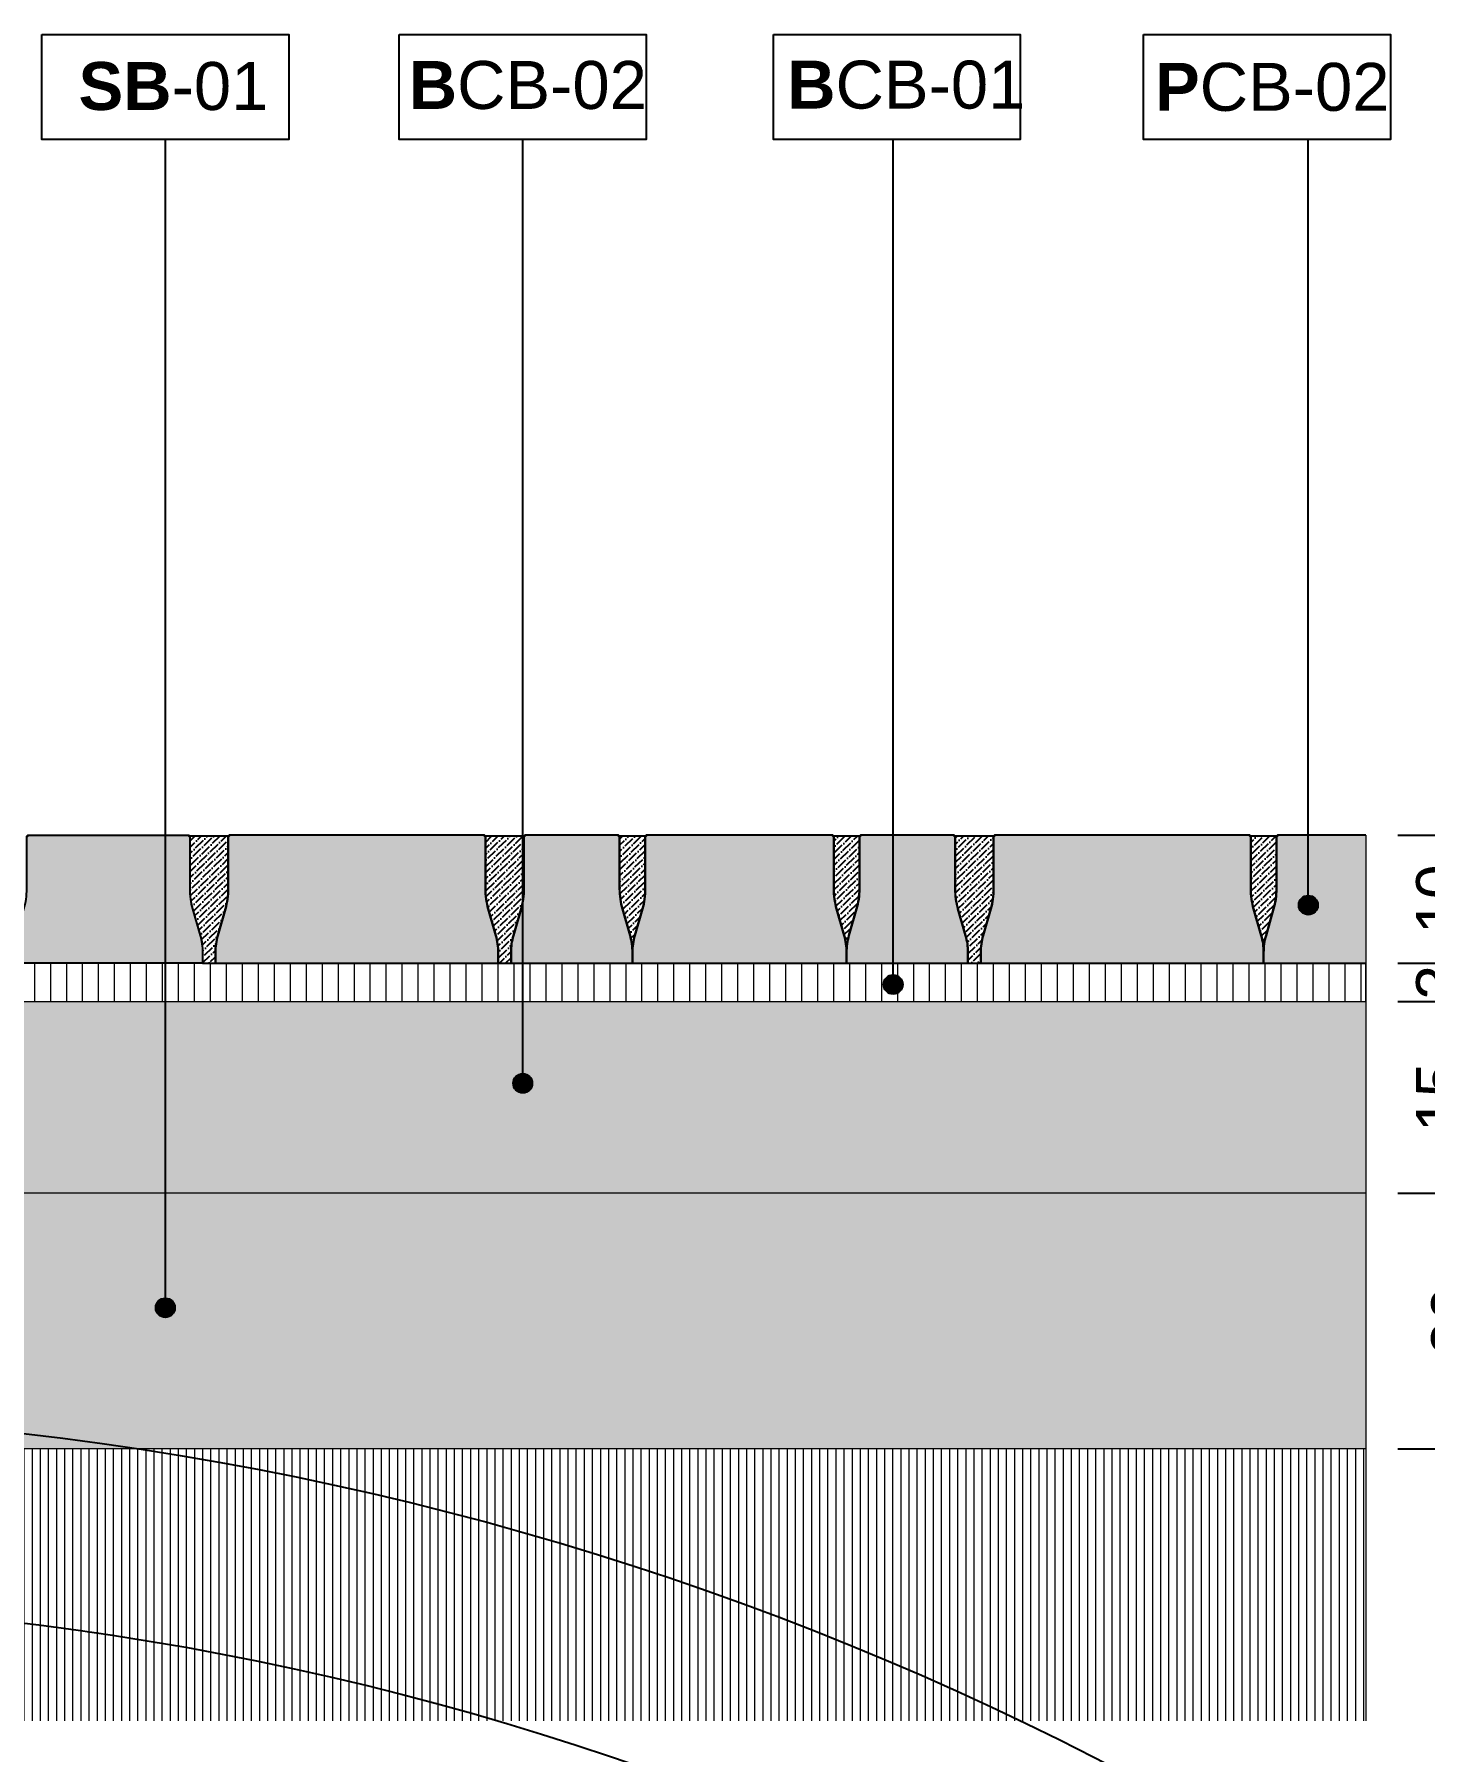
# Model space of a CAD drawing. Header units: metres. Extents: x -325 to 301, y -147 to 149.
# Drawn here: x 64.942 to 66.03, y 54.089 to 55.432 of the extents above; entities that cross this region are included whole.
import ezdxf

# ---------------------------------------------------------------- set-up
doc = ezdxf.new("R2010")
doc.units = ezdxf.units.M
doc.layers.get('Defpoints').update_dxf_attribs({"lineweight": 13})
doc.layers.add('-aux', color=50, linetype='Continuous', plot=False)
doc.layers.add('-AUX-QAD', color=5, linetype='Continuous', plot=False)
doc.layers.add('0-TX-1_25', color=7, linetype='Continuous', true_color=0x3f4f7f)
doc.layers.add('EIT_3 TR sorra', color=7, linetype='Continuous', true_color=0xd8ceb0)
for name, color, linetype, lineweight, true_color in [('03-TR-Paviment_05_Open Joint Precast Pavements', 7, 'Continuous', 5, 0xb3b3b3), ('3-TR sorra granitica', 7, 'Continuous', 0, 0xf2dac9), ('3-TR tot_u', 7, 'Continuous', 5, 0x787878)]:
    doc.layers.add(name, color=color, linetype=linetype, lineweight=lineweight, true_color=true_color)
for name, color, linetype, lineweight in [('1-CM', 7, 'Continuous', 0), ('2-L-secció', 1, 'Continuous', 0), ('3-TR Seleccionat', 44, 'Continuous', 0), ('3-TR Tot-u', 37, 'Continuous', 0)]:
    doc.layers.add(name, color=color, linetype=linetype, lineweight=lineweight)
for name, color, linetype in [('1-L- kodolé', 7, 'Continuous'), ('A-KEYPLAN_HATCH', 7, 'Continuous'), ('A_TEXT_2', 7, 'Continuous')]:
    doc.layers.add(name, color=color, linetype=linetype)
doc.styles.get("Standard").update_dxf_attribs({"font": 'arial.ttf'})
doc.dimstyles.new('ISO-25', dxfattribs={"dimtxt": 0.1, "dimasz": 0.1, "dimexe": 0.1, "dimexo": 0.1, "dimgap": 0.1, "dimtad": 1, "dimdec": 0, "dimlfac": 100, "dimzin": 9, "dimtxsty": 'Standard', "dimblk": 'OBLIQUE', "dimcen": 0.1, "dimadec": 0, "dimazin": 0, "dimtfac": 1, "dimtdec": 0, "dimtmove": 0, "dimatfit": 3, "dimldrblk": 'OBLIQUE', "dimfxl": 1, "dimarcsym": 0})

# ---------------------------------------------------------------- blocks, each defined once
blk = doc.blocks.new('hatch keyplan 2')
at = {"layer": 'A-KEYPLAN_HATCH'}
blk.add_lwpolyline([(0, 0.005476596624248486), (0.012874798693294, 0.005476596623793739), (0.012874798693294, -2.273736754432321e-13), (0, 0)], close=True, dxfattribs=at)
blk = doc.blocks.new('hatch keyplan')
at = {"layer": 'A-KEYPLAN_HATCH'}
blk.add_blockref('hatch keyplan 2', (1.430579833341536, 0.8521467901477053), dxfattribs=at)
blk = doc.blocks.new('B-CB02')
at = {"layer": 'A-KEYPLAN_HATCH'}
blk.add_blockref('hatch keyplan', (-1.430579833341536, -0.8521467901477053), dxfattribs=at)
at = {"layer": 'A_TEXT_2', "insert": (-0.0007977308478888112, 0.004087061300781514), "char_height": 0.0025, "attachment_point": 1}
blk.add_mtext_dynamic_manual_height_columns('\\pi0.00129;{\\fArial|b1|i0|c0|p34;B}CB-02', width=0.01456192034901793, gutter_width=0.015, heights=[0], dxfattribs=at)
blk = doc.blocks.new('B-CB01')
at = {"layer": 'A-KEYPLAN_HATCH'}
blk.add_blockref('hatch keyplan', (-1.430579833341536, -0.8521467901477052), dxfattribs=at)
at = {"layer": 'A_TEXT_2', "insert": (-0.0007977308478921419, 0.004105509799023688), "char_height": 0.0025, "attachment_point": 1}
blk.add_mtext_dynamic_manual_height_columns('\\pi0.00152;{\\fArial|b1|i0|c0|p34;B}CB-01', width=0.01456192034901793, gutter_width=0.015, heights=[0], dxfattribs=at)
blk = doc.blocks.new('SB-01')
at = {"layer": 'A-KEYPLAN_HATCH'}
blk.add_blockref('hatch keyplan', (-1.430579833341536, -0.8521467901477053), dxfattribs=at)
at = {"layer": 'A_TEXT_2', "insert": (-0.0007977307988561444, 0.004032374434375541), "char_height": 0.0025, "attachment_point": 1}
blk.add_mtext_dynamic_manual_height_columns('\\pi0.00271;{\\fArial|b1|i0|c0|p34;SB}-01', width=0.01456192034901793, gutter_width=0.015, heights=[0], dxfattribs=at)
blk = doc.blocks.new('POINT')
at = {"layer": '0-TX-1_25'}
h = blk.add_hatch(dxfattribs=at)
h.set_pattern_fill('ANGLE', color=256)
h.set_pattern_definition([(0, (-83.74681484067048, -12.72584030761209), (0, 6.985), [5.08, -1.905]), (90, (-83.74681484067048, -12.72584030761209), (-6.985, 4.277078946022131e-16), [5.08, -1.905])])
edge = h.paths.add_edge_path()
edge.add_arc((0, 0), 0.0075, 0, 360)
h = blk.add_hatch(color=256, dxfattribs=at)
h.dxf.hatch_style = 1
edge = h.paths.add_edge_path()
edge.add_arc((0, 0), 0.0075, 0, 360)
blk.add_circle((0, 0), 0.0075, dxfattribs=at)
blk = doc.blocks.new('PCB03')
at = {"layer": 'A-KEYPLAN_HATCH'}
blk.add_blockref('hatch keyplan', (-1.42957983326266, -0.8521467901535917), dxfattribs=at)
at = {"layer": 'A_TEXT_2', "insert": (0.0002022692309803231, 0.0039881901570753), "char_height": 0.0025, "attachment_point": 1}
blk.add_mtext_dynamic_manual_height_columns('\\pi0.00139;{\\fArial|b1|i0|c0|p34;P}CB-02', width=0.01456192034901793, gutter_width=0.015, heights=[0], dxfattribs=at)
blk = doc.blocks.new('_Oblique')
at = {"color": 0, "lineweight": -2}
blk.add_line((-0.499999999995058, -0.4999999998130015), (0.500000000028669, 0.500000000163238), dxfattribs=at)
blk = doc.blocks.new('*D1274')
at = {"layer": '0-TX-1_25', "color": 0, "lineweight": -2, "transparency": 16777216}
for p, q in [((66.00868721513069, 54.80598004678507), (66.10851113207914, 54.80598004678507)), ((66.08351113207914, 54.80598004678507), (66.08351113207914, 54.70598026470014)), ((66.00868737479178, 54.70598026470014), (66.10851113207914, 54.70598026470014))]:
    blk.add_line(p, q, dxfattribs=at)
at = {"layer": 'Defpoints', "color": 0, "transparency": 16777216}
for p in [(65.98368721513069, 54.80598004678507), (65.98368737479177, 54.70598026470014), (66.08351113207914, 54.70598026470014)]:
    blk.add_point(p, dxfattribs=at)
at = {"layer": '0-TX-1_25', "color": 0, "lineweight": -2, "transparency": 16777216, "xscale": 0.025, "yscale": 0.025, "zscale": 0.025}
for p, rotation in [((66.08351113207914, 54.80598004678507), 90), ((66.08351113207914, 54.70598026470014), 270)]:
    blk.add_blockref('_Oblique', p, dxfattribs=dict(at, rotation=rotation))
at = {"layer": '0-TX-1_25', "color": 0, "transparency": 16777216, "insert": (66.04064107750888, 54.75598015574257), "char_height": 0.035, "attachment_point": 5, "rotation": 90}
blk.add_mtext('10', dxfattribs=at)
blk = doc.blocks.new('*D1275')
at = {"layer": '0-TX-1_25', "color": 0, "lineweight": -2, "transparency": 16777216}
for p, q in [((66.08351113207868, 54.70598002294855), (66.08351113207868, 54.73098002294855)), ((66.00868721513069, 54.70598002294855), (66.10851113207869, 54.70598002294855)), ((66.08351113207868, 54.70598002294855), (66.08351113207868, 54.67598022578922)), ((66.00868721373371, 54.67598022578922), (66.10851113207869, 54.67598022578922)), ((66.08351113207868, 54.67598022578922), (66.08351113207868, 54.65098022578923))]:
    blk.add_line(p, q, dxfattribs=at)
at = {"layer": 'Defpoints', "color": 0, "transparency": 16777216}
for p in [(65.98368721513069, 54.70598002294855), (65.9836872137337, 54.67598022578922), (66.08351113207868, 54.67598022578922)]:
    blk.add_point(p, dxfattribs=at)
at = {"layer": '0-TX-1_25', "color": 0, "lineweight": -2, "transparency": 16777216, "xscale": 0.025, "yscale": 0.025, "zscale": 0.025}
for p, rotation in [((66.08351113207868, 54.70598002294855), 270), ((66.08351113207868, 54.67598022578922), 90)]:
    blk.add_blockref('_Oblique', p, dxfattribs=dict(at, rotation=rotation))
at = {"layer": '0-TX-1_25', "color": 0, "transparency": 16777216, "insert": (66.04062914026423, 54.69098012436886), "char_height": 0.035, "attachment_point": 5, "rotation": 90}
blk.add_mtext('3', dxfattribs=at)
blk = doc.blocks.new('*D1276')
at = {"layer": '0-TX-1_25', "color": 0, "lineweight": -2, "transparency": 16777216}
for p, q in [((66.00868721373371, 54.67598022578922), (66.10851113207926, 54.67598022578922)), ((66.08351113207925, 54.67598022578922), (66.08351113207925, 54.52598004192463)), ((66.00868721373371, 54.52598004192463), (66.10851113207926, 54.52598004192463))]:
    blk.add_line(p, q, dxfattribs=at)
at = {"layer": 'Defpoints', "color": 0, "transparency": 16777216}
for p in [(65.9836872137337, 54.67598022578922), (65.9836872137337, 54.52598004192463), (66.08351113207925, 54.52598004192463)]:
    blk.add_point(p, dxfattribs=at)
at = {"layer": '0-TX-1_25', "color": 0, "lineweight": -2, "transparency": 16777216, "xscale": 0.025, "yscale": 0.025, "zscale": 0.025}
for p, rotation in [((66.08351113207925, 54.67598022578922), 90), ((66.08351113207925, 54.52598004192463), 270)]:
    blk.add_blockref('_Oblique', p, dxfattribs=dict(at, rotation=rotation))
at = {"layer": '0-TX-1_25', "color": 0, "transparency": 16777216, "insert": (66.040641077509, 54.60098013385689), "char_height": 0.035, "attachment_point": 5, "rotation": 90}
blk.add_mtext('15', dxfattribs=at)
blk = doc.blocks.new('*D1277')
at = {"layer": '0-TX-1_25', "color": 0, "lineweight": -2, "transparency": 16777216}
for p, q in [((66.00868721513069, 54.52598004192463), (66.12038945220145, 54.52598004192463)), ((66.09538945220145, 54.52598004192463), (66.09538945220145, 54.32598022854542)), ((66.00866373327237, 54.32598022854542), (66.12038945220145, 54.32598022854542))]:
    blk.add_line(p, q, dxfattribs=at)
at = {"layer": 'Defpoints', "color": 0, "transparency": 16777216}
for p in [(65.98368721513069, 54.52598004192463), (65.98366373327237, 54.32598022854542), (66.09538945220145, 54.32598022854542)]:
    blk.add_point(p, dxfattribs=at)
at = {"layer": '0-TX-1_25', "color": 0, "lineweight": -2, "transparency": 16777216, "xscale": 0.025, "yscale": 0.025, "zscale": 0.025}
for p, rotation in [((66.09538945220145, 54.52598004192463), 90), ((66.09538945220145, 54.32598022854542), 270)]:
    blk.add_blockref('_Oblique', p, dxfattribs=dict(at, rotation=rotation))
at = {"layer": '0-TX-1_25', "color": 0, "transparency": 16777216, "insert": (66.05251939763119, 54.42598013523499), "char_height": 0.035, "attachment_point": 5, "rotation": 90}
blk.add_mtext('20', dxfattribs=at)

msp = doc.modelspace()

# ---------------------------------------------------------------- hatches: boundary and pattern name
at = {"layer": '03-TR-Paviment_05_Open Joint Precast Pavements'}
h = msp.add_hatch(color=256, dxfattribs=at)
h.dxf.hatch_style = 1
edge = h.paths.add_edge_path()
edge.add_line((64.92618357820425, 54.70598004537339), (64.92618357820425, 54.71417582419405))
edge.add_arc((64.97460113153856, 54.71417582176667), 0.04841755333431769, 164.0009780011229, 179.9999971275111, ccw=False)
edge.add_line((64.92805896431196, 54.72752071370075), (64.93400560377154, 54.74826044973621))
edge.add_arc((64.87907442468614, 54.76401068984313), 0.05714459291252252, 344.0009850376208, 360.0000041639036)
edge.add_line((64.93621901759866, 54.76401069399605), (64.93621901666734, 54.80513596779371))
edge.add_line((64.93621901666734, 54.80513596779371), (64.9370162241346, 54.80513596825937))
edge.add_line((64.9370162241346, 54.80513596825937), (64.93701622366893, 54.80598004546652))
edge.add_line((64.93701622366893, 54.80598004546652), (65.0628420953824, 54.80598004732916))
edge.add_line((65.0628420953824, 54.80598004732916), (65.06284209398541, 54.80513596825937))
edge.add_line((65.06284209398541, 54.80513596825937), (65.06363930005568, 54.80513597291598))
edge.add_line((65.06363930005568, 54.80513597291598), (65.06363930005568, 54.76401069632436))
edge.add_arc((65.1207838889292, 54.76401069949704), 0.05714458887351279, 180.0000031810812, 195.9990223073626)
edge.add_line((65.06585271574545, 54.7482604534615), (65.07179935473937, 54.72752071509773))
edge.add_arc((65.02525718443204, 54.71417582104121), 0.0484175568807084, 4.282019801848946e-06, 15.999023408407481, ccw=False)
edge.add_line((65.07367474131274, 54.71417582465971), (65.07367474084708, 54.70598004583905))
edge.add_line((65.07367474084708, 54.70598004583905), (64.92618357820425, 54.70598004537339))
h = msp.add_hatch(color=256, dxfattribs=at)
h.dxf.hatch_style = 1
edge = h.paths.add_edge_path()
edge.add_line((65.30498235916707, 54.70598004816735), (65.30498236009839, 54.71417582698802))
edge.add_arc((65.25656480202657, 54.71417582691591), 0.04841755807181869, 8.533618166016224e-08, 15.99901921172602)
edge.add_line((65.30310697445634, 54.7275207178917), (65.29716033406544, 54.74826045299584))
edge.add_arc((65.35209151245235, 54.7640106980731), 0.05714459361101479, 180.0000008195852, 195.9990199458679, ccw=False)
edge.add_line((65.29494691884133, 54.76401069725568), (65.29494691884133, 54.805135971519))
edge.add_line((65.29494691884133, 54.805135971519), (65.29414971370238, 54.805135971519))
edge.add_line((65.29414971370238, 54.805135971519), (65.29414971370238, 54.80598004732916))
edge.add_line((65.29414971370238, 54.80598004732916), (65.0945782643928, 54.80598004826049))
edge.add_line((65.0945782643928, 54.80598004826049), (65.0945782643928, 54.80513597105334))
edge.add_line((65.0945782643928, 54.80513597105334), (65.09378105878818, 54.80513597477863))
edge.add_line((65.09378105878818, 54.80513597477863), (65.09378105925384, 54.764010698187))
edge.add_arc((65.0366364679981, 54.76401069426691), 0.05714459125574946, -15.999015195823915, 3.930457012302213e-06, ccw=False)
edge.add_line((65.09156764542672, 54.74826045439283), (65.08562100550148, 54.72752071509773))
edge.add_arc((65.13216317296092, 54.71417582482043), 0.0484175531014875, 164.0009799617028, 179.9999990880909)
edge.add_line((65.08374561985943, 54.71417582559103), (65.08374561985943, 54.70598004723603))
edge.add_line((65.08374561985943, 54.70598004723603), (65.30498235916707, 54.70598004816735))
h = msp.add_hatch(color=256, dxfattribs=at)
h.dxf.hatch_style = 1
edge = h.paths.add_edge_path()
edge.add_line((65.40994544431555, 54.70598004909868), (65.40994544571254, 54.71417582745368))
edge.add_arc((65.36152788243754, 54.71417582642328), 0.04841756327499525, 1.219342830795449e-06, 15.99902034572975)
edge.add_line((65.40807005960482, 54.72752071975435), (65.40212341874826, 54.74826045485849))
edge.add_arc((65.45705459097371, 54.76401069569086), 0.05714458651823488, 179.9999984310458, 195.9990175573292, ccw=False)
edge.add_line((65.39991000445548, 54.76401069725568), (65.39991000398982, 54.805135971519))
edge.add_line((65.39991000398982, 54.805135971519), (65.39911279885087, 54.80513597245032))
edge.add_line((65.39911279885087, 54.80513597245032), (65.39911279978219, 54.80598004826049))
edge.add_line((65.39911279978219, 54.80598004826049), (65.3258150048739, 54.80598004872615))
edge.add_line((65.3258150048739, 54.80598004872615), (65.3258150048739, 54.80513597058768))
edge.add_line((65.3258150048739, 54.80513597058768), (65.32501779880363, 54.80513597524429))
edge.add_line((65.32501779880363, 54.80513597524429), (65.32501779973495, 54.76401069772134))
edge.add_arc((65.26787321155993, 54.76401069592369), 0.0571445881750208, -15.999017323880423, 1.8024007886197069e-06, ccw=False)
edge.add_line((65.32280438544217, 54.74826045485849), (65.31685774551693, 54.72752071556339))
edge.add_arc((65.36339991131958, 54.71417582551892), 0.0484175514447011, 164.0009796861759, 179.9999988125665)
edge.add_line((65.31498235987488, 54.71417582652236), (65.3149823608062, 54.70598004816735))
edge.add_line((65.3149823608062, 54.70598004816735), (65.40994544431555, 54.70598004909868))
h = msp.add_hatch(color=256, dxfattribs=at)
h.dxf.hatch_style = 1
edge = h.paths.add_edge_path()
edge.add_line((65.57743660651136, 54.70598004863302), (65.5774366060457, 54.71417582745368))
edge.add_arc((65.52901904678275, 54.71417583092796), 0.04841755926294423, 359.9999958886527, 375.9990150150401)
edge.add_line((65.57556122133497, 54.72752071882302), (65.56961458094406, 54.74826045392717))
edge.add_arc((65.62454575790703, 54.76401069711481), 0.05714459172141124, 179.999999391869, 195.9990185181498, ccw=False)
edge.add_line((65.56740116618562, 54.76401069772134), (65.56740116571996, 54.80513597198466))
edge.add_line((65.56740116571996, 54.80513597198466), (65.566603960581, 54.80513597245032))
edge.add_line((65.566603960581, 54.80513597245032), (65.566603960581, 54.80598004826049))
edge.add_line((65.566603960581, 54.80598004826049), (65.42077808931458, 54.80598004965747))
edge.add_line((65.42077808931458, 54.80598004965747), (65.4207780902459, 54.80513597105334))
edge.add_line((65.4207780902459, 54.80513597105334), (65.41998088464129, 54.80513597570995))
edge.add_line((65.41998088464129, 54.80513597570995), (65.41998088510695, 54.764010698187))
edge.add_arc((65.36283629646627, 54.76401069970292), 0.05714458864068208, 344.0009793537936, 359.99999848007474, ccw=False)
edge.add_line((65.41776746988285, 54.74826045532415), (65.41182083042327, 54.72752071556339))
edge.add_arc((65.4583629978827, 54.71417582528609), 0.0484175531014875, 164.0009799617028, 179.9999990880909)
edge.add_line((65.40994544478121, 54.7141758260567), (65.40994544431555, 54.70598004909868))
edge.add_line((65.40994544431555, 54.70598004909868), (65.57743660651136, 54.70598004863302))
h = msp.add_hatch(color=256, dxfattribs=at)
h.dxf.hatch_style = 1
edge = h.paths.add_edge_path()
edge.add_line((65.67239969188336, 54.70598004118244), (65.67239969188336, 54.71417582046876))
edge.add_arc((65.62398213003232, 54.71417581754875), 0.04841756185103927, 3.455446624970365e-06, 15.99902258183602)
edge.add_line((65.67052430530998, 54.72752071230376), (65.66457766538474, 54.74826044694225))
edge.add_arc((65.71950883926698, 54.76401068800745), 0.0571445881750213, 179.9999981975992, 195.9990173238804, ccw=False)
edge.add_line((65.66236425109196, 54.7640106898051), (65.6623642506263, 54.80513596499974))
edge.add_line((65.6623642506263, 54.80513596499974), (65.66156704548735, 54.80513596639673))
edge.add_line((65.66156704548735, 54.80513596639673), (65.661567045953, 54.80598004127557))
edge.add_line((65.661567045953, 54.80598004127557), (65.58826925151038, 54.80598004174123))
edge.add_line((65.58826925151038, 54.80598004174123), (65.58826925151038, 54.80513596453408))
edge.add_line((65.58826925151038, 54.80513596453408), (65.58747204590577, 54.80513596732805))
edge.add_line((65.58747204590577, 54.80513596732805), (65.58747204544011, 54.76401069166774))
edge.add_arc((65.53032745229476, 54.76401068917161), 0.05714459314535252, -15.99901662354199, 2.502740585441643e-06, ccw=False)
edge.add_line((65.58525863114733, 54.74826044740791), (65.57931199122208, 54.72752070857847))
edge.add_arc((65.62585416246074, 54.71417582114907), 0.04841755594938513, 164.0009844339112, 180.0000035602989)
edge.add_line((65.57743660651136, 54.71417581814045), (65.57743660651136, 54.70598004071677))
edge.add_line((65.57743660651136, 54.70598004071677), (65.67239969188336, 54.70598004118244))
h = msp.add_hatch(color=256, dxfattribs=at)
h.dxf.hatch_style = 1
edge = h.paths.add_edge_path()
edge.add_line((65.90363643050182, 54.70598003140355), (65.9036364318988, 54.71417581022421))
edge.add_arc((65.85521887382698, 54.7141758101521), 0.04841755807181869, 8.533618166016224e-08, 15.99901921172602)
edge.add_line((65.90176104625675, 54.72752070112789), (65.89581440540019, 54.74826043623204))
edge.add_arc((65.95074558259599, 54.7640106777629), 0.05714459148858048, 179.999997730706, 195.9990168569869, ccw=False)
edge.add_line((65.8936009911074, 54.76401068002621), (65.8936009911074, 54.80513595428953))
edge.add_line((65.8936009911074, 54.80513595428953), (65.89280378550279, 54.80513595475519))
edge.add_line((65.89280378550279, 54.80513595475519), (65.89280378550279, 54.80598003196234))
edge.add_line((65.89280378550279, 54.80598003196234), (65.6932323361932, 54.805980032428))
edge.add_line((65.6932323361932, 54.805980032428), (65.69323233665887, 54.80513595428953))
edge.add_line((65.69323233665887, 54.80513595428953), (65.69243513151991, 54.80513595754916))
edge.add_line((65.69243513151991, 54.80513595754916), (65.69243513058859, 54.76401068142319))
edge.add_arc((65.63529054098963, 54.76401067773594), 0.05714458959896274, -15.999015429272617, 3.6970104133615678e-06, ccw=False)
edge.add_line((65.69022171676147, 54.74826043809468), (65.68427507637057, 54.72752069879959))
edge.add_arc((65.73081724263888, 54.71417581206867), 0.04841755097903953, 164.0009836073357, 180.0000027337263)
edge.add_line((65.68239969165984, 54.71417580975855), (65.68239969119418, 54.70598003140355))
edge.add_line((65.68239969119418, 54.70598003140355), (65.90363643050182, 54.70598003140355))
h = msp.add_hatch(color=256, dxfattribs=at)
h.dxf.hatch_style = 1
edge = h.paths.add_edge_path()
edge.add_line((65.98368721513064, 54.80598004899438), (65.98368721513064, 54.70598004887613))
edge.add_line((65.98368721513066, 54.70598004887613), (65.90363643143314, 54.70598004909868))
edge.add_line((65.90363643143314, 54.70598004909868), (65.9036364318988, 54.7141758260567))
edge.add_arc((65.95205398500052, 54.71417582528606), 0.0484175531017139, 524.0009799617446, 539.9999990880573, ccw=False)
edge.add_line((65.90551181754086, 54.72752071556339), (65.91145845700042, 54.74826045532416))
edge.add_arc((65.8565272835845, 54.76401069970285), 0.05714458864004259, 344.0009793947652, 359.9999985212207)
edge.add_line((65.91367187222454, 54.764010698187), (65.91367187175888, 54.80513597570995))
edge.add_line((65.91367187175888, 54.80513597570995), (65.91446907736349, 54.80513597105334))
edge.add_line((65.91446907736349, 54.80513597105334), (65.91446907643217, 54.80598004965747))
edge.add_line((65.91446907643217, 54.80598004965747), (65.98368721513064, 54.80598004899438))
at = {"layer": '3-TR Seleccionat'}
h = msp.add_hatch(dxfattribs=at)
h.set_pattern_fill('ANSI31', color=256, scale=0.002, angle=225, style=0)
h.set_pattern_definition([(270, (441140.5951333584, -650782.2904534839), (-0.00635, -1.734723475976807e-18), [])])
h.paths.add_polyline_path([(65.98368721513066, 54.32598022578919), (65.98368721327034, 54.11312691327392), (63.14829312755714, 54.11312691280826), (63.14829312746404, 54.32460587535028), (64.73972898970378, 54.32598026790431)])
at = {"layer": '3-TR sorra granitica'}
h = msp.add_hatch(dxfattribs=at)
h.set_pattern_fill('LINE', color=256, scale=0.09999999999999998, angle=54.35352778411538, style=0)
h.set_pattern_definition([(90.0000000228634, (86.81739586526399, 262.8616286154154), (-0.0125, -4.988090669677536e-12), [])])
h.paths.add_polyline_path([(64.72167189688462, 54.70598024646073), (64.72905451807148, 54.67598024578742), (65.98368721373367, 54.67598026350776), (65.98368721419934, 54.70598026469985)])
at = {"layer": '3-TR Tot-u'}
h = msp.add_hatch(dxfattribs=at)
h.set_pattern_fill('EARTH', color=256, scale=0.005, angle=-80.8247561036608, style=0)
h.set_pattern_definition([(279.1752438963392, (-123.8174213754506, 14.0400679295203), (0.03640645211205976, -0.02628108149624554), [0.03175, -0.03175]), (279.1752438963392, (-123.805667462899, 14.04196643651076), (0.03640645211205976, -0.02628108149624554), [0.03175, -0.03175]), (279.1752438963392, (-123.7939135503475, 14.04386494350123), (0.03640645211205976, -0.02628108149624554), [0.03175, -0.03175]), (9.175243896339197, (-123.7893627438335, 14.0405798083142), (0.02628108149624554, 0.03640645211205976), [0.03175, -0.03175]), (9.175243896339197, (-123.787464236843, 14.02882589576264), (0.02628108149624554, 0.03640645211205976), [0.03175, -0.03175]), (9.175243896339197, (-123.7855657298525, 14.01707198321108), (0.02628108149624554, 0.03640645211205976), [0.03175, -0.03175])])
h.paths.add_polyline_path([(64.32695816623742, 54.32598028187895), (64.37267110165544, 54.52598028033132), (63.14829312751058, 54.52598032178353), (63.14829312751058, 54.32598026790431)])
h.paths.add_polyline_path([(64.77222618182549, 54.52598026680409), (64.82978842012206, 54.32598026485528), (65.98368720835951, 54.32598022578919), (65.98368721513066, 54.5259802257892)])
at = {"layer": '3-TR tot_u'}
h = msp.add_hatch(dxfattribs=at)
h.set_pattern_fill('AR-CONC', color=256, scale=0.0002, angle=90.26641431039367)
h.set_pattern_definition([(140.2664143103937, (269983.5505300275, -738416.7265073648), (0.003018358551071247, 0.03645136258436954), [0.00381, -0.04191]), (85.26641431039367, (269983.5505300275, -738416.7265073648), (-0.03817818106754276, -0.007226282933233686), [0.003048, -0.033528116834]), (190.7178590103937, (269983.5507815567, -738416.723469761), (-0.03515982095845395, 0.02922507956224307), [0.00323800176, -0.03561804892000001]), (136.4506143103937, (269983.5403701373, -738416.7265546067), (0.00815628255818146, 0.05425431968784703), [0.005715, -0.062865]), (186.9019719203937, (269983.5410498221, -738416.7220334173), (-0.04970546584793135, 0.04725021761608914), [0.004857004628, -0.053427121632]), (81.45056548039366, (269983.5403701373, -738416.7265546067), (-0.04970546584550613, 0.04725021761879526), [0.004571993414, -0.050291946384]), (111.2664143103937, (269983.5428864889, -738416.721462851), (0.02031182351307306, 0.03041765279537408), [0.00381, -0.04191]), (56.2664143103937, (269983.5428864889, -738416.721462851), (-0.03689466829018208, 0.01218898497184377), [0.003048, -0.033528]), (161.7178593103937, (269983.5445791409, -738416.7189280466), (-0.01658284496692729, 0.04260663769872181), [0.003238001759999997, -0.03561798751999995]), (127.7664143103937, (269983.5505300275, -738416.7265073648), (-0.01691369723239765, 0.0005390813352213942), [0, -0.0331216, 0, -0.034036, 0, -0.033655]), (97.76641431039367, (269983.5505300275, -738416.7265073648), (-0.02009803784807661, 0.01327062430379522), [0, -0.0194056, 0, -0.0323596, 0, -0.012827]), (57.76641431039366, (269983.5505827022, -738416.7378356423), (0.001019642850235293, 0.02712315336894964), [0, -0.0127, 0, -0.039624, 0, -0.052578]), (47.76641431039366, (269983.5506063231, -738416.7429155874), (-0.005222997154178432, 0.02960187044262312), [0, -0.01651, 0, -0.0263144, 0, -0.037338])])
h.paths.add_polyline_path([(64.3726710947526, 54.52598025013054), (64.4069557490257, 54.67598004206811), (63.14829312751058, 54.67598022346089), (63.14829312751058, 54.52598026863004)])
h.paths.add_polyline_path([(64.72905456819792, 54.6759800420936), (64.77222618836184, 54.52598024409354), (65.98368721513066, 54.5259802257892), (65.98368721513066, 54.67598026350776)])
at = {"layer": 'EIT_3 TR sorra'}
h = msp.add_hatch(dxfattribs=at)
h.set_pattern_fill('ANSI36', color=256, scale=0.001075000000000009, angle=-0.5853068080104545, style=0, double=1)
h.set_pattern_definition([(44.41469319198954, (34.31018105322922, -15.50167219239052), (0.001877787426372729, 0.006618133599094154), [0.00853281250000004, -0.00170656250000001, 0, -0.00170656250000001])])
edge = h.paths.add_edge_path()
edge.add_line((65.07374562237794, 54.70597711899993), (65.08374561985943, 54.70598023555638))
edge.add_line((65.08374561985943, 54.70598023555638), (65.08374306708143, 54.71417601455627))
edge.add_arc((65.13216061389856, 54.71419109711674), 0.04841754916632017, 164.0188290939622, 180.0178482200737, ccw=False)
edge.add_line((65.08561429519872, 54.72752148656214), (65.09155447125016, 54.74826307792468))
edge.add_arc((65.03661839627048, 54.76399620313401), 0.05714458472178788, 344.0188335243519, 360.0178526505693)
edge.add_line((65.09376297821828, 54.76401400867388), (65.09375016155764, 54.8051427694472))
edge.add_line((65.09375016155764, 54.8051427694472), (65.06367928566522, 54.80513339823021))
edge.add_line((65.06367928566522, 54.80513339823021), (65.06369210324705, 54.76400463772697))
edge.add_arc((65.12083669147918, 54.7640224402269), 0.05714459100517891, 180.017849600627, 196.0168687269365)
edge.add_line((65.06591042477856, 54.74825508447263), (65.07186352615835, 54.72751720099379))
edge.add_arc((65.02532552076381, 54.71415781196117), 0.04841755075824079, 0.017851212097582447, 16.016870338310184, ccw=False)
edge.add_line((65.07374306917208, 54.71417289705053), (65.07374562237794, 54.70597711899993))
edge.add_line((65.07374562237794, 54.70597711899993), (65.08374561985943, 54.70598023555638))
h = msp.add_hatch(dxfattribs=at)
h.set_pattern_fill('ANSI36', color=256, scale=0.001075000000000009, angle=-0.5853068080104545, style=0, double=1)
h.set_pattern_definition([(44.41469319198954, (34.07894431228247, -15.5016721849022), (0.001877787426372729, 0.006618133599094154), [0.00853281250000004, -0.00170656250000001, 0, -0.00170656250000001])])
edge = h.paths.add_edge_path()
edge.add_line((65.3049823633247, 54.70597712648824), (65.31498236080618, 54.70598024304469))
edge.add_line((65.31498236080618, 54.70598024304469), (65.31497980802818, 54.71417602204458))
edge.add_arc((65.36339735484532, 54.71419110460505), 0.04841754916632017, 164.0188290939622, 180.0178482200737, ccw=False)
edge.add_line((65.31685103614548, 54.72752149405045), (65.32279121219692, 54.74826308541299))
edge.add_arc((65.26785513721724, 54.76399621062232), 0.05714458472178788, 344.0188335243519, 360.0178526505693)
edge.add_line((65.32499971916504, 54.76401401616219), (65.32498690250439, 54.80514277693551))
edge.add_line((65.32498690250439, 54.80514277693551), (65.29491602661197, 54.80513340571852))
edge.add_line((65.29491602661197, 54.80513340571852), (65.29492884419379, 54.76400464521528))
edge.add_arc((65.35207343242593, 54.76402244771526), 0.05714459100517892, 180.0178496006768, 196.0168687269884)
edge.add_line((65.29714716572532, 54.74825509196094), (65.30310026710511, 54.7275172084821))
edge.add_arc((65.25656226171057, 54.71415781944948), 0.04841755075824079, 0.017851212097582447, 16.016870338310184, ccw=False)
edge.add_line((65.30497981011884, 54.71417290453884), (65.3049823633247, 54.70597712648824))
edge.add_line((65.3049823633247, 54.70597712648824), (65.31498236080618, 54.70598024304469))
h = msp.add_hatch(dxfattribs=at)
h.set_pattern_fill('ANSI36', color=256, scale=0.001075000000000009, angle=-0.5853068080104545, style=0, double=1)
h.set_pattern_definition([(44.41469319198954, (34.07894413780388, -15.50170196577496), (0.001877787426372729, 0.006618133599094154), [0.00853281250000004, -0.00170656250000001, 0, -0.00170656250000001])])
edge = h.paths.add_edge_path()
edge.add_line((65.40994561714813, 54.70598004909868), (65.40994306347699, 54.71417582713058))
edge.add_arc((65.45836061463393, 54.71419091388086), 0.0484175535074356, 164.0188340504449, 180.0178531765575, ccw=False)
edge.add_line((65.41181429060758, 54.72752130049488), (65.41775446716171, 54.74826289094556))
edge.add_arc((65.36281838152692, 54.7639960188992), 0.05714459572067044, 344.018833820474, 360.0178529466926)
edge.add_line((65.4199629744735, 54.76401382473784), (65.41995015892809, 54.80514259254655))
edge.add_line((65.41995015892809, 54.80514259254655), (65.39987928246248, 54.80513633586708))
edge.add_line((65.39987928246248, 54.80513633586708), (65.39989209659332, 54.76400756846751))
edge.add_arc((65.45703668682232, 54.76402537413094), 0.0571445930030311, 180.0178527718653, 196.0168718981762)
edge.add_line((65.4021104190741, 54.74825801478533), (65.40806351909546, 54.7275201303198))
edge.add_arc((65.36152552237968, 54.71416073096143), 0.04841754526547819, 0.017865790663677217, 16.016884916877416, ccw=False)
edge.add_line((65.40994306529134, 54.71417582836863), (65.40994561811611, 54.70598004820553))
h = msp.add_hatch(dxfattribs=at)
h.set_pattern_fill('ANSI36', color=256, scale=0.001075000000000009, angle=-0.5853068080104545, style=0, double=1)
h.set_pattern_definition([(44.41469319198954, (33.91145316282572, -15.50170859088513), (0.001877787426372729, 0.006618133599094154), [0.00853281250000004, -0.00170656250000001, 0, -0.00170656250000001])])
edge = h.paths.add_edge_path()
edge.add_line((65.57743659212629, 54.70597342398851), (65.57743403845515, 54.71416920202041))
edge.add_arc((65.6258515896121, 54.71418428877069), 0.0484175535074356, 164.0188340504449, 180.0178531765575, ccw=False)
edge.add_line((65.57930526558575, 54.72751467538471), (65.58524544213988, 54.74825626583539))
edge.add_arc((65.53030935650509, 54.76398939378903), 0.05714459572067044, 344.018833820474, 360.0178529466926)
edge.add_line((65.58745394945167, 54.76400719962767), (65.58744113390625, 54.80513596743639))
edge.add_line((65.58744113390625, 54.80513596743639), (65.56737025744064, 54.80512971075692))
edge.add_line((65.56737025744064, 54.80512971075692), (65.56738307157148, 54.76400094335735))
edge.add_arc((65.62452766180049, 54.76401874902077), 0.0571445930030311, 180.0178527718653, 196.0168718981762)
edge.add_line((65.56960139405227, 54.74825138967516), (65.57555449407363, 54.72751350520963))
edge.add_arc((65.52901649735784, 54.71415410585126), 0.04841754526547819, 0.017865790663677217, 16.016884916877416, ccw=False)
edge.add_line((65.57743404026951, 54.71416920325846), (65.57743659309428, 54.70597342309536))
h = msp.add_hatch(dxfattribs=at)
h.set_pattern_fill('ANSI36', color=256, scale=0.001075000000000009, angle=-0.5853068080104545, style=0, double=1)
h.set_pattern_definition([(44.41469319198954, (33.71152698189446, -15.50167217300385), (0.001877787426372729, 0.006618133599094154), [0.00853281250000004, -0.00170656250000001, 0, -0.00170656250000001])])
edge = h.paths.add_edge_path()
edge.add_line((65.6723996937127, 54.70597713838658), (65.68239969119419, 54.70598025494304))
edge.add_line((65.68239969119419, 54.70598025494304), (65.68239713841619, 54.71417603394293))
edge.add_arc((65.73081468523333, 54.71419111650339), 0.04841754916632017, 164.0188290939622, 180.0178482200737, ccw=False)
edge.add_line((65.68426836653349, 54.72752150594879), (65.69020854258493, 54.74826309731133))
edge.add_arc((65.63527246760525, 54.76399622252067), 0.05714458472178788, 344.0188335243519, 360.0178526505693)
edge.add_line((65.69241704955304, 54.76401402806054), (65.6924042328924, 54.80514278883386))
edge.add_line((65.6924042328924, 54.80514278883386), (65.66233335699998, 54.80513341761687))
edge.add_line((65.66233335699998, 54.80513341761687), (65.66234617458181, 54.76400465711362))
edge.add_arc((65.71949076281393, 54.76402245961356), 0.0571445910051647, 180.017849600627, 196.0168687269404)
edge.add_line((65.66456449611333, 54.74825510385929), (65.67051759749312, 54.72751722038044))
edge.add_arc((65.62397959209858, 54.71415783134783), 0.04841755075824079, 0.017851212097582447, 16.016870338310184, ccw=False)
edge.add_line((65.67239714050685, 54.71417291643719), (65.6723996937127, 54.70597713838658))
edge.add_line((65.6723996937127, 54.70597713838658), (65.68239969119419, 54.70598025494304))
h = msp.add_hatch(dxfattribs=at)
h.set_pattern_fill('ANSI36', color=256, scale=0.001075000000000009, angle=-0.5853068080104545, style=0, double=1)
h.set_pattern_definition([(44.41469319198954, (33.58525332445014, -15.50170175276612), (0.001877787426372729, 0.006618133599094154), [0.00853281250000004, -0.00170656250000001, 0, -0.00170656250000001])])
edge = h.paths.add_edge_path()
edge.add_line((65.90363643050186, 54.70598026210751), (65.90363387683072, 54.71417604013941))
edge.add_arc((65.95205142798767, 54.71419112688969), 0.0484175535074356, 164.0188340504449, 180.0178531765575, ccw=False)
edge.add_line((65.90550510396132, 54.72752151350371), (65.91144528051545, 54.74826310395439))
edge.add_arc((65.85650919488066, 54.76399623190803), 0.05714459572067044, 344.018833820474, 360.0178529466926)
edge.add_line((65.91365378782724, 54.76401403774667), (65.91364097228183, 54.80514280555538))
edge.add_line((65.91364097228183, 54.80514280555538), (65.89357009581622, 54.80513654887591))
edge.add_line((65.89357009581622, 54.80513654887591), (65.89358290994706, 54.76400778147634))
edge.add_arc((65.95072750017606, 54.76402558713977), 0.0571445930030311, 180.0178527718653, 196.0168718981762)
edge.add_line((65.89580123242784, 54.74825822779416), (65.9017543324492, 54.72752034332863))
edge.add_arc((65.85521633573342, 54.71416094397026), 0.04841754526547819, 0.017865790663677217, 16.016884916877416, ccw=False)
edge.add_line((65.90363387864508, 54.71417604137746), (65.90363643146985, 54.70598026121436))

# ---------------------------------------------------------------- linework, layer by layer
at = {"layer": '-aux'}
for points in [[(65.07374562237794, 54.70597711899993), (65.08374561985943, 54.70598023555638), (65.08374306708143, 54.71417601455627, -0.06992251114754273), (65.08561429519872, 54.72752148656214), (65.09155447125016, 54.74826307792468, 0.06992251114800961), (65.09376297821828, 54.76401400867388), (65.09375016155764, 54.8051427694472), (65.06367928566522, 54.80513339823021), (65.06369210324705, 54.76400463772697, 0.0699225111484148), (65.06591042477856, 54.74825508447263), (65.07186352615835, 54.72751720099379, -0.06992251114798485), (65.07374306917208, 54.71417289705053), (65.07374562237794, 54.70597711899993), (65.08374561985943, 54.70598023555638)], [(65.3049823633247, 54.70597712648824), (65.31498236080618, 54.70598024304469), (65.31497980802818, 54.71417602204458, -0.06992251114754273), (65.31685103614548, 54.72752149405045), (65.32279121219692, 54.74826308541299, 0.06992251114800961), (65.32499971916504, 54.76401401616219), (65.32498690250439, 54.80514277693551), (65.29491602661197, 54.80513340571852), (65.29492884419379, 54.76400464521528, 0.0699225111484148), (65.29714716572532, 54.74825509196094), (65.30310026710511, 54.7275172084821, -0.06992251114798485), (65.30497981011884, 54.71417290453884), (65.3049823633247, 54.70597712648824), (65.31498236080618, 54.70598024304469)], [(65.40994561811611, 54.70598004820553), (65.40994561714813, 54.70598004909868), (65.40994306347699, 54.71417582713058, -0.06992251114754273), (65.41181429060758, 54.72752130049488), (65.41775446716171, 54.74826289094556, 0.06992251114800961), (65.4199629744735, 54.76401382473784), (65.41995015892809, 54.80514259254655), (65.39987928246248, 54.80513633586708), (65.39989209659332, 54.76400756846751, 0.0699225111484148), (65.4021104190741, 54.74825801478533), (65.40806351909546, 54.7275201303198, -0.06992251114798485), (65.40994306529134, 54.71417582836863), (65.40994561811611, 54.70598004820553), (65.40994561714813, 54.70598004909868)], [(65.57743659309428, 54.70597342309536), (65.57743659212629, 54.70597342398851), (65.57743403845515, 54.71416920202041, -0.06992251114754273), (65.57930526558575, 54.72751467538471), (65.58524544213988, 54.74825626583539, 0.06992251114800961), (65.58745394945167, 54.76400719962767), (65.58744113390625, 54.80513596743639), (65.56737025744064, 54.80512971075692), (65.56738307157148, 54.76400094335735, 0.0699225111484148), (65.56960139405227, 54.74825138967516), (65.57555449407363, 54.72751350520963, -0.06992251114798485), (65.57743404026951, 54.71416920325846), (65.57743659309428, 54.70597342309536), (65.57743659212629, 54.70597342398851)], [(65.6723996937127, 54.70597713838658), (65.68239969119419, 54.70598025494304), (65.68239713841619, 54.71417603394293, -0.06992251114754273), (65.68426836653349, 54.72752150594879), (65.69020854258493, 54.74826309731133, 0.06992251114800961), (65.69241704955304, 54.76401402806054), (65.6924042328924, 54.80514278883386), (65.66233335699998, 54.80513341761687), (65.66234617458181, 54.76400465711362, 0.0699225111484148), (65.66456449611333, 54.74825510385929), (65.67051759749312, 54.72751722038044, -0.06992251114798485), (65.67239714050685, 54.71417291643719), (65.6723996937127, 54.70597713838658), (65.68239969119419, 54.70598025494304)], [(65.90363643146985, 54.70598026121436), (65.90363643050186, 54.70598026210751), (65.90363387683072, 54.71417604013941, -0.06992251114754273), (65.90550510396132, 54.72752151350371), (65.91144528051545, 54.74826310395439, 0.06992251114800961), (65.91365378782724, 54.76401403774667), (65.91364097228183, 54.80514280555538), (65.89357009581622, 54.80513654887591), (65.89358290994706, 54.76400778147634, 0.0699225111484148), (65.89580123242784, 54.74825822779416), (65.9017543324492, 54.72752034332863, -0.06992251114798485), (65.90363387864508, 54.71417604137746), (65.90363643146985, 54.70598026121436), (65.90363643050186, 54.70598026210751)]]:
    msp.add_lwpolyline(points, format="xyb", dxfattribs=at)
at = {"layer": '-AUX-QAD'}
for radius in [2.459507200686663, 2.312387348810121]:
    msp.add_circle((64.65116066192172, 51.89447195545213), radius, dxfattribs=at)
at = {"layer": '0-TX-1_25'}
for points in [[(65.04457028345938, 54.4363548224185), (65.04457028345938, 55.35024273179883)], [(65.3241260540983, 54.61190144912583), (65.3241260540983, 55.35024273179883)], [(65.61384951349983, 54.68919323115576), (65.61384951349982, 55.35024273179884)], [(65.93855667735191, 54.75126123345941), (65.93855667735191, 55.35024273179884)]]:
    msp.add_lwpolyline(points, dxfattribs=at)
at = {"layer": '1-CM'}
msp.add_line((64.71829310769203, 54.67598026863003), (65.98368721373367, 54.6759802257892), dxfattribs=at)
msp.add_lwpolyline([(64.75027187645783, 54.67598022346089), (65.98368721373367, 54.67598026350776), (65.98368721419934, 54.70598026469985), (64.75027187738915, 54.70598022372166)], close=True, dxfattribs=at)
for points in [[(65.98368721513066, 54.5259802257892), (64.77222618182549, 54.52598026680409)], [(65.98368720835951, 54.32598022578919), (63.14829312751058, 54.32598032178353)]]:
    msp.add_lwpolyline(points, dxfattribs=at)
at = {"layer": '1-L- kodolé'}
for points in [[(64.92618357820425, 54.70598004537339), (64.92618357820425, 54.71417582419405, -0.06992251114875708), (64.92805896431196, 54.72752071370075), (64.93400560377154, 54.74826044973621, 0.0699225111482901), (64.93621901759866, 54.76401069399605), (64.93621901666734, 54.80513596779371), (64.9370162241346, 54.80513596825937), (64.93701622366893, 54.80598004546652), (65.0628420953824, 54.80598004732916), (65.06284209398541, 54.80513596825937), (65.06363930005568, 54.80513597291598), (65.06363930005568, 54.76401069632436, 0.0699225111482901), (65.06585271574545, 54.7482604534615), (65.07179935473937, 54.72752071509773, -0.06992251114875708), (65.07367474131274, 54.71417582465971), (65.07367474084708, 54.70598004583905)], [(65.30498235916707, 54.70598004816735), (65.30498236009839, 54.71417582698802, 0.06992251114875708), (65.30310697445634, 54.7275207178917), (65.29716033406544, 54.74826045299584, -0.0699225111482901), (65.29494691884133, 54.76401069725568), (65.29494691884133, 54.805135971519), (65.29414971370238, 54.805135971519), (65.29414971370238, 54.80598004732916), (65.0945782643928, 54.80598004826049), (65.0945782643928, 54.80513597105334), (65.09378105878818, 54.80513597477863), (65.09378105925384, 54.764010698187, -0.0699225111482901), (65.09156764542672, 54.74826045439283), (65.08562100550148, 54.72752071509773, 0.06992251114875708), (65.08374561985943, 54.71417582559103), (65.08374561985943, 54.70598004723603)], [(65.40994544431555, 54.70598004909868), (65.40994544571254, 54.71417582745368, 0.06992251114875708), (65.40807005960482, 54.72752071975435), (65.40212341874826, 54.74826045485849, -0.0699225111482901), (65.39991000445548, 54.76401069725568), (65.39991000398982, 54.805135971519), (65.39911279885087, 54.80513597245032), (65.39911279978219, 54.80598004826049), (65.3258150048739, 54.80598004872615), (65.3258150048739, 54.80513597058768), (65.32501779880363, 54.80513597524429), (65.32501779973495, 54.76401069772134, -0.0699225111482901), (65.32280438544217, 54.74826045485849), (65.31685774551693, 54.72752071556339, 0.06992251114875708), (65.31498235987488, 54.71417582652236), (65.3149823608062, 54.70598004816735)], [(65.57743660651136, 54.70598004863302), (65.5774366060457, 54.71417582745368, 0.06992251114875708), (65.57556122133497, 54.72752071882302), (65.56961458094406, 54.74826045392717, -0.0699225111482901), (65.56740116618562, 54.76401069772134), (65.56740116571996, 54.80513597198466), (65.566603960581, 54.80513597245032), (65.566603960581, 54.80598004826049), (65.42077808931458, 54.80598004965747), (65.4207780902459, 54.80513597105334), (65.41998088464129, 54.80513597570995), (65.41998088510695, 54.764010698187, -0.0699225111482901), (65.41776746988285, 54.74826045532415), (65.41182083042327, 54.72752071556339, 0.06992251114875708), (65.40994544478121, 54.7141758260567), (65.40994544431555, 54.70598004909868)], [(65.67239969188336, 54.70598004118244), (65.67239969188336, 54.71417582046876, 0.06992251114875708), (65.67052430530998, 54.72752071230376), (65.66457766538474, 54.74826044694225, -0.0699225111482901), (65.66236425109196, 54.7640106898051), (65.6623642506263, 54.80513596499974), (65.66156704548735, 54.80513596639673), (65.661567045953, 54.80598004127557), (65.58826925151038, 54.80598004174123), (65.58826925151038, 54.80513596453408), (65.58747204590577, 54.80513596732805), (65.58747204544011, 54.76401069166774, -0.0699225111482901), (65.58525863114733, 54.74826044740791), (65.57931199122208, 54.72752070857847, 0.06992251114875708), (65.57743660651136, 54.71417581814045), (65.57743660651136, 54.70598004071677)], [(65.90363643050182, 54.70598003140355), (65.9036364318988, 54.71417581022421, 0.06992251114875708), (65.90176104625675, 54.72752070112789), (65.89581440540019, 54.74826043623204, -0.0699225111482901), (65.8936009911074, 54.76401068002621), (65.8936009911074, 54.80513595428953), (65.89280378550279, 54.80513595475519), (65.89280378550279, 54.80598003196234), (65.6932323361932, 54.805980032428), (65.69323233665887, 54.80513595428953), (65.69243513151991, 54.80513595754916), (65.69243513058859, 54.76401068142319, -0.0699225111482901), (65.69022171676147, 54.74826043809468), (65.68427507637057, 54.72752069879959, 0.06992251114875708), (65.68239969165984, 54.71417580975855), (65.68239969119418, 54.70598003140355)]]:
    msp.add_lwpolyline(points, format="xyb", close=True, dxfattribs=at)
msp.add_lwpolyline([(65.98368721513066, 54.80598002316661), (65.91446907503519, 54.8059800240461), (65.91446907596651, 54.80513594544197), (65.91367186943057, 54.80513594963292), (65.91367187129322, 54.76401067257563, -0.0699225111482901), (65.91145845700044, 54.74826043017844), (65.90551181660953, 54.72752069041768, 0.06992251114875708), (65.9036364318988, 54.71417580137665), (65.90363643143314, 54.70598002255598), (65.98368721513066, 54.70598002294852)], format="xyb", dxfattribs=at)
at = {"layer": '2-L-secció'}
msp.add_lwpolyline([(65.98368721513066, 54.80598004678505), (65.98368721513066, 54.11312691304109)], dxfattribs=at)

# ---------------------------------------------------------------- block references
at = {"layer": '0-TX-1_25', "xscale": 15, "yscale": 15, "zscale": 15}
for name, p in [('SB-01', (64.94800929325967, 55.35024273180053)), ('B-CB02', (65.22756506389861, 55.35024273180053)), ('B-CB01', (65.52014133100482, 55.35024273179999))]:
    msp.add_blockref(name, p, dxfattribs=at)
at = {"layer": '0-TX-1_25'}
for p in [(65.93855667735191, 54.75126123345941), (65.61384951349983, 54.68919323115576), (65.3241260540983, 54.61190144912583), (65.04457028345938, 54.4363548224185)]:
    msp.add_blockref('POINT', p, dxfattribs=at)
at = {"layer": 'A-KEYPLAN_HATCH', "xscale": 14.99999999999007, "yscale": 14.99999999999007, "zscale": 14.99999999999007}
msp.add_blockref('PCB03', (65.79480074716655, 55.35024273188883), dxfattribs=at)

# ---------------------------------------------------------------- dimensions: what is measured, and where the dimension line sits
at = {"layer": '0-TX-1_25'}
for base, p1, p2, picture, middle in [((66.08351113207914, 54.70598026470014), (65.98368721513066, 54.80598004678505), (65.98368737479174, 54.70598026470011), '*D1274', (66.04064107750888, 54.75598015574257)), ((66.08351113207925, 54.52598004192463), (65.98368721373367, 54.6759802257892), (65.98368721373367, 54.5259800419246), '*D1276', (66.040641077509, 54.60098013385689)), ((66.09538945220145, 54.32598022854542), (65.98368721513066, 54.5259800419246), (65.98366373327234, 54.32598022854539), '*D1277', (66.05251939763119, 54.42598013523499))]:
    dim = msp.add_linear_dim(base=base, p1=p1, p2=p2, angle=90, dimstyle='ISO-25', override={"dimtxt": 0.035, "dimasz": 0.025, "dimexe": 0.025, "dimexo": 0.025, "dimgap": 0.025, "dimblk1": 'Oblique', "dimblk2": 'Oblique', "dimsah": 1, "dimfxl": 0.1, "dimfxlon": 1, "dimarcsym": 1}, dxfattribs=at)
    dim.commit()
    dim.dimension.update_dxf_attribs({"geometry": picture, "text_midpoint": middle})
dim = msp.add_linear_dim(base=(66.08351113207868, 54.67598022578922), p1=(65.98368721513066, 54.70598002294852), p2=(65.98368721373367, 54.6759802257892), angle=90, dimstyle='ISO-25', override={"dimtxt": 0.035, "dimasz": 0.025, "dimexe": 0.025, "dimexo": 0.025, "dimgap": 0.025, "dimblk1": 'Oblique', "dimblk2": 'Oblique', "dimsah": 1, "dimfxl": 0.1, "dimfxlon": 1, "dimarcsym": 1}, dxfattribs=at)
dim.commit()
dim.dimension.update_dxf_attribs({"geometry": '*D1275', "text_midpoint": (66.08351113207868, 54.69098012436886), "dimtype": 160})

doc.saveas('drawing.dxf')
